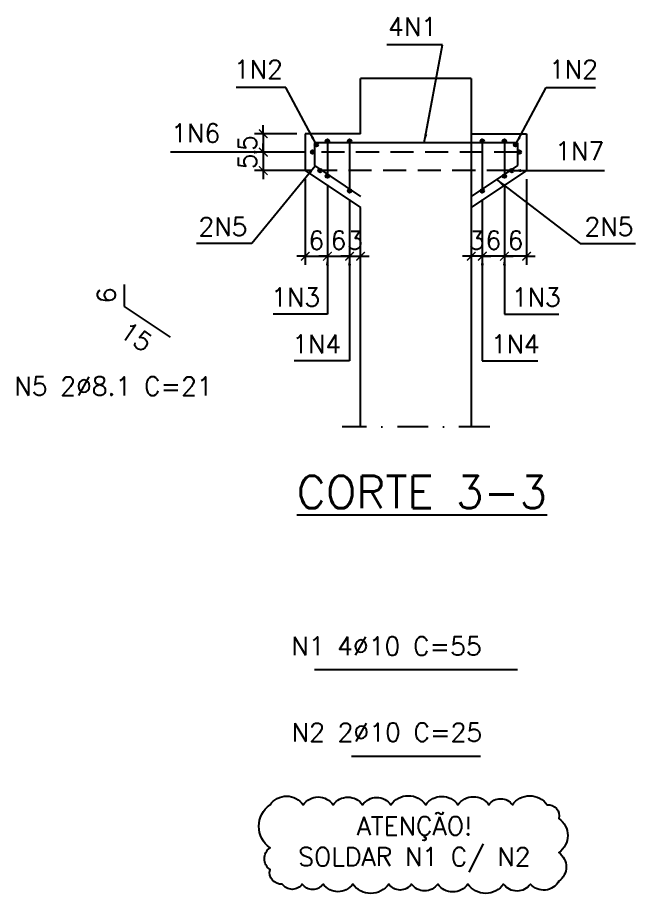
# Model space of a CAD drawing. Header units: centimetres. Extents: x 1658 to 19651, y 8294 to 11444.
# Drawn here: x 10326 to 10829, y 9018 to 9731 of the extents above; entities that cross this region are included whole.
import ezdxf

# ---------------------------------------------------------------- set-up
doc = ezdxf.new("R2010")
doc.units = ezdxf.units.CM
doc.header["$LTSCALE"] = 50
doc.header["$MEASUREMENT"] = 0
doc.header["$PDMODE"] = 67
doc.linetypes.add('DASHDOT', pattern=[1, 0.5, -0.25, 0, -0.25])
doc.linetypes.add('HIDDEN', pattern=[0.375, 0.25, -0.125])
for name, color, linetype in [('LINHA CENTRO-PRECON', 1, 'DASHDOT'), ('LINHA-01-PRECON', 1, 'Continuous'), ('LINHA-02-PRECON', 2, 'Continuous'), ('LINHA-04-PRECON', 4, 'Continuous'), ('X1', 2, 'Continuous')]:
    doc.layers.add(name, color=color, linetype=linetype)
doc.styles.add('PRECON-ROMANS', font='romans.shx')
doc.styles.get("Standard").update_dxf_attribs({"font": 'romans.shx'})
doc.dimstyles.new('ESC50-50', dxfattribs={"dimscale": 50, "dimtxt": 0.2, "dimasz": 0.15, "dimexe": 0.15, "dimexo": 0.15, "dimgap": 0.08, "dimtad": 1, "dimdec": 1, "dimzin": 12, "dimdsep": 46, "dimtxsty": 'Standard', "dimblk": 'ARCHTICK', "dimcen": 0.09, "dimdle": 0.15, "dimclrd": 256, "dimclre": 256, "dimclrt": 2, "dimazin": 3, "dimtfac": 1, "dimtdec": 1, "dimtmove": 1, "dimatfit": 2, "dimfxl": 0.15, "dimtolj": 1, "dimtzin": 0, "dimarcsym": 0})
doc.dimstyles.new('ESC75-25', dxfattribs={"dimscale": 0, "dimtxt": 15, "dimasz": 7, "dimexe": 7, "dimexo": 7, "dimgap": 5.5, "dimtad": 1, "dimdec": 1, "dimlfac": 0.333333, "dimdsep": 46, "dimtxsty": 'Standard', "dimblk": 'ARCHTICK', "dimcen": 0.1, "dimdle": 7, "dimclrd": 256, "dimclre": 256, "dimclrt": 2, "dimadec": 0, "dimazin": 0, "dimtfac": 1, "dimtdec": 1, "dimtix": 1, "dimtmove": 2, "dimatfit": 3, "dimfxl": 1, "dimarcsym": 0})
doc.dimstyles.new('ESC75-75', dxfattribs={"dimscale": 0, "dimtxt": 15, "dimasz": 7, "dimexe": 7, "dimexo": 7, "dimgap": 5.5, "dimtad": 1, "dimdec": 1, "dimdsep": 46, "dimtxsty": 'Standard', "dimblk": 'ARCHTICK', "dimcen": 0.1, "dimdle": 7, "dimclrd": 256, "dimclre": 256, "dimclrt": 2, "dimadec": 0, "dimazin": 0, "dimtfac": 1, "dimtdec": 1, "dimtix": 1, "dimtmove": 2, "dimatfit": 3, "dimfxl": 1, "dimarcsym": 0})

# ---------------------------------------------------------------- blocks, each defined once
blk = doc.blocks.new('*D400')
at = {"layer": 'Defpoints', "color": 0, "linetype": 'Continuous', "transparency": 16777216}
for p in [(10412.75, 9495.78, -0.05), (10412.75, 9495.78), (10450.25, 9470.78, -0.05)]:
    blk.add_point(p, dxfattribs=at)
at = {"layer": 'LINHA-01-PRECON', "color": 2, "linetype": 'Continuous', "transparency": 16777216, "insert": (10422.67, 9471.06), "char_height": 15, "attachment_point": 5, "rotation": 326.30993}
blk.add_mtext('15', dxfattribs=at)
blk = doc.blocks.new('_ArchTick')
at = {"color": 0, "linetype": 'ByBlock', "const_width": 0.15}
blk.add_lwpolyline([(-0.5, -0.5), (0.5, 0.5)], dxfattribs=at)
blk = doc.blocks.new('*D401')
at = {"layer": 'Defpoints', "color": 0, "linetype": 'Continuous', "transparency": 16777216}
for p in [(10412.75, 9513.67, -0.05), (10412.75, 9513.67), (10412.75, 9495.78)]:
    blk.add_point(p, dxfattribs=at)
at = {"layer": 'LINHA-01-PRECON', "color": 2, "linetype": 'Continuous', "transparency": 16777216, "insert": (10398.38, 9504.73), "char_height": 15, "attachment_point": 5, "rotation": 90}
blk.add_mtext('6', dxfattribs=at)
blk = doc.blocks.new('*D402')
at = {"layer": 'Defpoints', "color": 0, "transparency": 16777216}
for p in [(10560.14, 9636.19, -0.05), (10525.97, 9621.19), (10566.14, 9621.19, -0.05)]:
    blk.add_point(p, dxfattribs=at)
at = {"layer": 'LINHA-01-PRECON', "lineweight": -2, "transparency": 16777216}
for p, q in [((10525.97, 9636.19), (10525.97, 9643.19)), ((10553.14, 9636.19), (10518.97, 9636.19)), ((10525.97, 9636.19), (10525.97, 9621.19)), ((10559.14, 9621.19), (10518.97, 9621.19)), ((10525.97, 9621.19), (10525.97, 9614.19))]:
    blk.add_line(p, q, dxfattribs=at)
at = {"layer": 'LINHA-01-PRECON', "lineweight": -2, "transparency": 16777216, "xscale": 7, "yscale": 7, "zscale": 7}
for p, rotation in [((10525.97, 9636.19), 270), ((10525.97, 9621.19), 90)]:
    blk.add_blockref('_ArchTick', p, dxfattribs=dict(at, rotation=rotation))
at = {"layer": 'LINHA-01-PRECON', "color": 2, "transparency": 16777216, "insert": (10512.97, 9628.69), "char_height": 15, "attachment_point": 5, "rotation": 90}
blk.add_mtext('5', dxfattribs=at)
blk = doc.blocks.new('*D403')
at = {"layer": 'Defpoints', "color": 0, "transparency": 16777216}
for p in [(10566.14, 9621.19, -0.05), (10525.97, 9606.19), (10572.16, 9606.19, -0.05)]:
    blk.add_point(p, dxfattribs=at)
at = {"layer": 'LINHA-01-PRECON', "lineweight": -2, "transparency": 16777216}
for p, q in [((10525.97, 9621.19), (10525.97, 9628.19)), ((10559.14, 9621.19), (10518.97, 9621.19)), ((10525.97, 9621.19), (10525.97, 9606.19)), ((10565.16, 9606.19), (10518.97, 9606.19)), ((10525.97, 9606.19), (10525.97, 9599.19))]:
    blk.add_line(p, q, dxfattribs=at)
at = {"layer": 'LINHA-01-PRECON', "lineweight": -2, "transparency": 16777216, "xscale": 7, "yscale": 7, "zscale": 7}
for p, rotation in [((10525.97, 9621.19), 270), ((10525.97, 9606.19), 90)]:
    blk.add_blockref('_ArchTick', p, dxfattribs=dict(at, rotation=rotation))
at = {"layer": 'LINHA-01-PRECON', "color": 2, "transparency": 16777216, "insert": (10512.97, 9613.69), "char_height": 15, "attachment_point": 5, "rotation": 90}
blk.add_mtext('5', dxfattribs=at)
blk = doc.blocks.new('*D404')
at = {"layer": 'Defpoints', "color": 0, "transparency": 16777216}
for p in [(10560.14, 9606.19, -0.05), (10578.14, 9601.71, -0.05), (10578.14, 9536.55)]:
    blk.add_point(p, dxfattribs=at)
at = {"layer": 'LINHA-01-PRECON', "lineweight": -2, "transparency": 16777216}
for p, q in [((10560.14, 9599.19), (10560.14, 9529.55)), ((10578.14, 9594.71), (10578.14, 9529.55)), ((10560.14, 9536.55), (10553.14, 9536.55)), ((10560.14, 9536.55), (10578.14, 9536.55)), ((10578.14, 9536.55), (10585.14, 9536.55))]:
    blk.add_line(p, q, dxfattribs=at)
at = {"layer": 'LINHA-01-PRECON', "lineweight": -2, "transparency": 16777216, "xscale": 7, "yscale": 7, "zscale": 7}
blk.add_blockref('_ArchTick', (10560.14, 9536.55), dxfattribs=at)
at = {"layer": 'LINHA-01-PRECON', "lineweight": -2, "transparency": 16777216, "xscale": 7, "yscale": 7, "zscale": 7, "rotation": 180}
blk.add_blockref('_ArchTick', (10578.14, 9536.55), dxfattribs=at)
at = {"layer": 'LINHA-01-PRECON', "color": 2, "transparency": 16777216, "insert": (10569.14, 9549.55), "char_height": 15, "attachment_point": 5}
blk.add_mtext('6', dxfattribs=at)
blk = doc.blocks.new('*D405')
at = {"layer": 'Defpoints', "color": 0, "transparency": 16777216}
for p in [(10578.14, 9601.71, -0.05), (10596.14, 9589.71, -0.05), (10596.14, 9536.55)]:
    blk.add_point(p, dxfattribs=at)
at = {"layer": 'LINHA-01-PRECON', "lineweight": -2, "transparency": 16777216}
for p, q in [((10578.14, 9594.71), (10578.14, 9529.55)), ((10596.14, 9582.71), (10596.14, 9529.55)), ((10578.14, 9536.55), (10571.14, 9536.55)), ((10578.14, 9536.55), (10596.14, 9536.55)), ((10596.14, 9536.55), (10603.14, 9536.55))]:
    blk.add_line(p, q, dxfattribs=at)
at = {"layer": 'LINHA-01-PRECON', "lineweight": -2, "transparency": 16777216, "xscale": 7, "yscale": 7, "zscale": 7}
blk.add_blockref('_ArchTick', (10578.14, 9536.55), dxfattribs=at)
at = {"layer": 'LINHA-01-PRECON', "lineweight": -2, "transparency": 16777216, "xscale": 7, "yscale": 7, "zscale": 7, "rotation": 180}
blk.add_blockref('_ArchTick', (10596.14, 9536.55), dxfattribs=at)
at = {"layer": 'LINHA-01-PRECON', "color": 2, "transparency": 16777216, "insert": (10587.14, 9549.55), "char_height": 15, "attachment_point": 5}
blk.add_mtext('6', dxfattribs=at)
blk = doc.blocks.new('*D406')
at = {"layer": 'Defpoints', "color": 0, "transparency": 16777216}
for p in [(10596.14, 9589.71, -0.05), (10605.14, 9536.55), (10605.14, 9536.55)]:
    blk.add_point(p, dxfattribs=at)
at = {"layer": 'LINHA-01-PRECON', "lineweight": -2, "transparency": 16777216}
for p, q in [((10596.14, 9582.71), (10596.14, 9529.55)), ((10596.14, 9536.55), (10589.14, 9536.55)), ((10596.14, 9536.55), (10605.14, 9536.55)), ((10605.14, 9536.55), (10612.14, 9536.55))]:
    blk.add_line(p, q, dxfattribs=at)
at = {"layer": 'LINHA-01-PRECON', "lineweight": -2, "transparency": 16777216, "xscale": 7, "yscale": 7, "zscale": 7}
blk.add_blockref('_ArchTick', (10596.14, 9536.55), dxfattribs=at)
at = {"layer": 'LINHA-01-PRECON', "lineweight": -2, "transparency": 16777216, "xscale": 7, "yscale": 7, "zscale": 7, "rotation": 180}
blk.add_blockref('_ArchTick', (10605.14, 9536.55), dxfattribs=at)
at = {"layer": 'LINHA-01-PRECON', "color": 2, "transparency": 16777216, "insert": (10600.64, 9549.55), "char_height": 15, "attachment_point": 5}
blk.add_mtext('3', dxfattribs=at)
blk = doc.blocks.new('*D407')
at = {"layer": 'Defpoints', "color": 0, "transparency": 16777216}
for p in [(10722.14, 9601.71, -0.05), (10740.14, 9606.19, -0.05), (10722.14, 9536.55)]:
    blk.add_point(p, dxfattribs=at)
at = {"layer": 'LINHA-01-PRECON', "lineweight": -2, "transparency": 16777216}
for p, q in [((10722.14, 9594.71), (10722.14, 9529.55)), ((10740.14, 9599.19), (10740.14, 9529.55)), ((10722.14, 9536.55), (10715.14, 9536.55)), ((10740.14, 9536.55), (10722.14, 9536.55)), ((10740.14, 9536.55), (10747.14, 9536.55))]:
    blk.add_line(p, q, dxfattribs=at)
at = {"layer": 'LINHA-01-PRECON', "lineweight": -2, "transparency": 16777216, "xscale": 7, "yscale": 7, "zscale": 7}
blk.add_blockref('_ArchTick', (10722.14, 9536.55), dxfattribs=at)
at = {"layer": 'LINHA-01-PRECON', "lineweight": -2, "transparency": 16777216, "xscale": 7, "yscale": 7, "zscale": 7, "rotation": 180}
blk.add_blockref('_ArchTick', (10740.14, 9536.55), dxfattribs=at)
at = {"layer": 'LINHA-01-PRECON', "color": 2, "transparency": 16777216, "insert": (10731.14, 9549.55), "char_height": 15, "attachment_point": 5}
blk.add_mtext('6', dxfattribs=at)
blk = doc.blocks.new('*D408')
at = {"layer": 'Defpoints', "color": 0, "transparency": 16777216}
for p in [(10722.14, 9601.71, -0.05), (10704.14, 9589.71, -0.05), (10704.14, 9536.55)]:
    blk.add_point(p, dxfattribs=at)
at = {"layer": 'LINHA-01-PRECON', "lineweight": -2, "transparency": 16777216}
for p, q in [((10722.14, 9594.71), (10722.14, 9529.55)), ((10704.14, 9582.71), (10704.14, 9529.55)), ((10704.14, 9536.55), (10697.14, 9536.55)), ((10722.14, 9536.55), (10704.14, 9536.55)), ((10722.14, 9536.55), (10729.14, 9536.55))]:
    blk.add_line(p, q, dxfattribs=at)
at = {"layer": 'LINHA-01-PRECON', "lineweight": -2, "transparency": 16777216, "xscale": 7, "yscale": 7, "zscale": 7}
blk.add_blockref('_ArchTick', (10704.14, 9536.55), dxfattribs=at)
at = {"layer": 'LINHA-01-PRECON', "lineweight": -2, "transparency": 16777216, "xscale": 7, "yscale": 7, "zscale": 7, "rotation": 180}
blk.add_blockref('_ArchTick', (10722.14, 9536.55), dxfattribs=at)
at = {"layer": 'LINHA-01-PRECON', "color": 2, "transparency": 16777216, "insert": (10713.14, 9549.55), "char_height": 15, "attachment_point": 5}
blk.add_mtext('6', dxfattribs=at)
blk = doc.blocks.new('*D409')
at = {"layer": 'Defpoints', "color": 0, "transparency": 16777216}
for p in [(10704.14, 9589.71, -0.05), (10695.14, 9536.55), (10695.14, 9536.55)]:
    blk.add_point(p, dxfattribs=at)
at = {"layer": 'LINHA-01-PRECON', "lineweight": -2, "transparency": 16777216}
for p, q in [((10704.14, 9582.71), (10704.14, 9529.55)), ((10695.14, 9536.55), (10688.14, 9536.55)), ((10704.14, 9536.55), (10695.14, 9536.55)), ((10704.14, 9536.55), (10711.14, 9536.55))]:
    blk.add_line(p, q, dxfattribs=at)
at = {"layer": 'LINHA-01-PRECON', "lineweight": -2, "transparency": 16777216, "xscale": 7, "yscale": 7, "zscale": 7}
blk.add_blockref('_ArchTick', (10695.14, 9536.55), dxfattribs=at)
at = {"layer": 'LINHA-01-PRECON', "lineweight": -2, "transparency": 16777216, "xscale": 7, "yscale": 7, "zscale": 7, "rotation": 180}
blk.add_blockref('_ArchTick', (10704.14, 9536.55), dxfattribs=at)
at = {"layer": 'LINHA-01-PRECON', "color": 2, "transparency": 16777216, "insert": (10699.64, 9549.55), "char_height": 15, "attachment_point": 5}
blk.add_mtext('3', dxfattribs=at)

msp = doc.modelspace()

# ---------------------------------------------------------------- hatches: boundary and pattern name
at = {"layer": 'LINHA-01-PRECON', "linetype": 'Continuous'}
h = msp.add_hatch(color=256, dxfattribs=at)
h.dxf.hatch_style = 1
edge = h.paths.add_edge_path()
edge.add_arc((10578.14, 9630.19), 1.5, 0, 360)
h = msp.add_hatch(color=256, dxfattribs=at)
h.dxf.hatch_style = 1
edge = h.paths.add_edge_path()
edge.add_arc((10596.14, 9630.19), 1.5, 0, 360)
h = msp.add_hatch(color=256, dxfattribs=at)
h.dxf.hatch_style = 1
edge = h.paths.add_edge_path()
edge.add_arc((10704.14, 9630.19), 1.5, 0, 360)
h = msp.add_hatch(color=256, dxfattribs=at)
h.dxf.hatch_style = 1
edge = h.paths.add_edge_path()
edge.add_arc((10722.14, 9630.19), 1.5, 0, 360)
h = msp.add_hatch(color=256, dxfattribs=at)
h.dxf.hatch_style = 1
edge = h.paths.add_edge_path()
edge.add_arc((10566.14, 9621.19), 1.5, 0, 360)
h = msp.add_hatch(color=256, dxfattribs=at)
h.dxf.hatch_style = 1
edge = h.paths.add_edge_path()
edge.add_arc((10569.14, 9627.19), 1.5, 0, 360)
h = msp.add_hatch(color=256, dxfattribs=at)
h.dxf.hatch_style = 1
edge = h.paths.add_edge_path()
edge.add_arc((10731.14, 9627.19), 1.5, 0, 360)
h = msp.add_hatch(color=256, dxfattribs=at)
h.dxf.hatch_style = 1
edge = h.paths.add_edge_path()
edge.add_arc((10734.14, 9621.19), 1.5, 0, 360)
h = msp.add_hatch(color=256, dxfattribs=at)
h.dxf.hatch_style = 1
edge = h.paths.add_edge_path()
edge.add_arc((10572.16, 9606.19), 1.5, 0, 360)
h = msp.add_hatch(color=256, dxfattribs=at)
h.dxf.hatch_style = 1
edge = h.paths.add_edge_path()
edge.add_arc((10578.14, 9601.71), 1.5, 0, 360)
h = msp.add_hatch(color=256, dxfattribs=at)
h.dxf.hatch_style = 1
edge = h.paths.add_edge_path()
edge.add_arc((10722.14, 9601.71), 1.5, 0, 360)
h = msp.add_hatch(color=256, dxfattribs=at)
h.dxf.hatch_style = 1
edge = h.paths.add_edge_path()
edge.add_arc((10728.11, 9606.19), 1.5, 0, 360)
h = msp.add_hatch(color=256, dxfattribs=at)
h.dxf.hatch_style = 1
edge = h.paths.add_edge_path()
edge.add_arc((10596.14, 9589.71), 1.5, 0, 360)
h = msp.add_hatch(color=256, dxfattribs=at)
h.dxf.hatch_style = 1
edge = h.paths.add_edge_path()
edge.add_arc((10704.14, 9589.71), 1.5, 0, 360)

# ---------------------------------------------------------------- linework, layer by layer
at = {"layer": 'LINHA CENTRO-PRECON', "extrusion": (0, 1, 0)}
msp.add_line((10710.14, 9397.91, -0.05), (10590.14, 9397.91, -0.05), dxfattribs=at)
at = {"layer": 'LINHA-01-PRECON', "linetype": 'Continuous', "elevation": -0.05}
msp.add_lwpolyline([(10531.47, 9090.54, -0.520567), (10558.42, 9090.54, -0.520567), (10582.86, 9090.54, -0.520567), (10606.73, 9090.54, -0.520567), (10629.77, 9090.54, -0.520567), (10658.13, 9090.54, -0.520567), (10684.32, 9090.54, -0.520567), (10709.47, 9090.54, -0.520567), (10728.59, 9090.54, -0.520567), (10756.87, 9090.54, -0.520567), (10766.37, 9079.35, -0.520567), (10766.37, 9051.68, -0.520567), (10766.37, 9028.43, -0.520567), (10743.32, 9026.06, -0.520567), (10721.43, 9026.06, -0.520567), (10692.36, 9026.06, -0.520567), (10667.86, 9026.06, -0.520567), (10646.59, 9026.06, -0.520567), (10628.09, 9026.06, -0.520567), (10598.75, 9026.06, -0.520567), (10574.74, 9026.06, -0.520567), (10557.74, 9026.06, -0.520567), (10541.36, 9026.06, -0.520567), (10531.47, 9037.8, -0.520567), (10531.47, 9055.55, -0.520567)], format="xyb", close=True, dxfattribs=at)
at = {"layer": 'LINHA-01-PRECON', "linetype": 'Continuous'}
for centre in [(10578.14, 9630.19, -0.05), (10596.14, 9630.19, -0.05), (10704.14, 9630.19, -0.05), (10722.14, 9630.19, -0.05), (10566.14, 9621.19, -0.05), (10569.14, 9627.19, -0.05), (10731.14, 9627.19, -0.05), (10734.14, 9621.19, -0.05), (10572.16, 9606.19, -0.05), (10578.14, 9601.71, -0.05), (10722.14, 9601.71, -0.05), (10728.11, 9606.19, -0.05), (10596.14, 9589.71, -0.05), (10704.14, 9589.71, -0.05)]:
    msp.add_circle(centre, 1.5, dxfattribs=at)
at = {"layer": 'LINHA-02-PRECON', "extrusion": (0, 1, 0)}
for p, q in [((10605.14, 9636.19, -0.05), (10605.14, 9681.19, -0.05)), ((10695.14, 9681.19, -0.05), (10605.14, 9681.19, -0.05)), ((10695.14, 9681.19, -0.05), (10695.14, 9397.91, -0.05)), ((10560.14, 9636.19, -0.05), (10560.14, 9606.19, -0.05)), ((10605.14, 9636.19, -0.05), (10560.14, 9636.19, -0.05)), ((10695.14, 9636.19, -0.05), (10740.14, 9636.19, -0.05)), ((10740.14, 9636.19, -0.05), (10740.14, 9606.19, -0.05)), ((10560.14, 9606.19, -0.05), (10605.14, 9576.19, -0.05)), ((10740.14, 9606.19, -0.05), (10695.14, 9576.19, -0.05)), ((10605.14, 9397.91, -0.05), (10605.14, 9576.19, -0.05))]:
    msp.add_line(p, q, dxfattribs=at)
at = {"layer": 'LINHA-04-PRECON', "extrusion": (0, 1, 0)}
for p, q in [((10567.64, 9628.69, -0.05), (10567.64, 9610.21, -0.05)), ((10732.64, 9628.69, -0.05), (10567.64, 9628.69, -0.05)), ((10578.14, 9628.69, -0.05), (10578.14, 9603.21, -0.05)), ((10596.14, 9628.69, -0.05), (10596.14, 9591.21, -0.05)), ((10704.14, 9628.69, -0.05), (10704.14, 9591.21, -0.05)), ((10722.14, 9628.69, -0.05), (10722.14, 9603.21, -0.05)), ((10732.64, 9628.69, -0.05), (10732.64, 9610.21, -0.05)), ((10567.64, 9610.21, -0.05), (10605.14, 9585.21, -0.05)), ((10732.64, 9610.21, -0.05), (10695.14, 9585.21, -0.05)), ((10412.75, 9513.67, -0.05), (10412.75, 9495.78, -0.05)), ((10412.75, 9495.78, -0.05), (10450.25, 9470.78, -0.05)), ((10732.64, 9200.14, -0.05), (10567.64, 9200.14, -0.05))]:
    msp.add_line(p, q, dxfattribs=at)
at = {"layer": 'LINHA-04-PRECON', "linetype": 'HIDDEN', "ltscale": 1.5, "extrusion": (0, 1, 0)}
for p, q in [((10732.64, 9621.19, -0.05), (10567.64, 9621.19, -0.05)), ((10726.61, 9606.19, -0.05), (10573.66, 9606.19, -0.05))]:
    msp.add_line(p, q, dxfattribs=at)
at = {"layer": 'LINHA-04-PRECON'}
msp.add_line((10597.64, 9130.03, -0.05), (10702.64, 9130.03, -0.05), dxfattribs=at)

# ---------------------------------------------------------------- texts
at = {"layer": 'LINHA-01-PRECON', "color": 2, "linetype": 'Continuous', "char_height": 15, "attachment_point": 5}
for s, insert in [('4N1', (10647.38, 9723.16, -0.05)), ('1N2', (10522, 9688.54)), ('1N2', (10778.27, 9688.54)), ('1N6', (10471.03, 9636.69)), ('1N7', (10783.34, 9622.19, -0.05)), ('2N5', (10493.14, 9560.66, -0.05)), ('2N5', (10807.13, 9560.66, -0.05)), ('1N3', (10552.28, 9503.31)), ('1N3', (10747.99, 9503.31)), ('1N4', (10569.37, 9465.18)), ('1N4', (10730.9, 9465.18)), ('{\\C4;ATENÇÃO!\\P}SOLDAR N1 C/ N2', (10648.85, 9058.32, -0.05))]:
    msp.add_mtext(s, dxfattribs=dict(at, insert=insert))
at = {"layer": 'LINHA-01-PRECON', "color": 4, "insert": (10655.06, 9344.77, -0.05), "char_height": 26.25, "attachment_point": 5}
msp.add_mtext('{\\LCORTE 3-3}', dxfattribs=at)
at = {"layer": 'X1', "style": 'PRECON-ROMANS'}
for s, p in [('N5 2%%C8.1 C=21', (10323.5, 9423.43)), ('N1 4%%C10 C=55', (10548.73, 9212.11, -0.05)), ('N2 2%%C10 C=25', (10549.14, 9141.99, -0.05))]:
    msp.add_text(s, height=15, dxfattribs=at).set_placement(p)

# ---------------------------------------------------------------- dimensions: what is measured, and where the dimension line sits
at = {"layer": 'LINHA-01-PRECON'}
for base, p1, p2, angle, picture, middle in [((10525.97, 9621.19), (10560.14, 9636.19, -0.05), (10566.14, 9621.19, -0.05), 90, '*D402', (10512.97, 9628.69)), ((10525.97, 9606.19), (10566.14, 9621.19, -0.05), (10572.16, 9606.19, -0.05), 90, '*D403', (10512.97, 9613.69)), ((10578.14, 9536.55), (10560.14, 9606.19, -0.05), (10578.14, 9601.71, -0.05), 180, '*D404', (10569.14, 9549.55)), ((10596.14, 9536.55), (10578.14, 9601.71, -0.05), (10596.14, 9589.71, -0.05), 180, '*D405', (10587.14, 9549.55)), ((10605.14, 9536.55), (10596.14, 9589.71, -0.05), (10605.14, 9536.55), 180, '*D406', (10600.64, 9549.55))]:
    dim = msp.add_linear_dim(base=base, p1=p1, p2=p2, angle=angle, dimstyle='ESC75-25', override={"dimscale": 1}, dxfattribs=at)
    dim.commit()
    dim.dimension.update_dxf_attribs({"geometry": picture, "text_midpoint": middle})
for base, p1, p2, picture, middle in [((10704.14, 9536.55), (10722.14, 9601.71, -0.05), (10704.14, 9589.71, -0.05), '*D408', (10713.14, 9549.55)), ((10722.14, 9536.55), (10740.14, 9606.19, -0.05), (10722.14, 9601.71, -0.05), '*D407', (10731.14, 9549.55)), ((10695.14, 9536.55), (10704.14, 9589.71, -0.05), (10695.14, 9536.55), '*D409', (10699.64, 9549.55))]:
    dim = msp.add_linear_dim(base=base, p1=p1, p2=p2, dimstyle='ESC75-25', override={"dimscale": 1}, dxfattribs=at)
    dim.commit()
    dim.dimension.update_dxf_attribs({"geometry": picture, "text_midpoint": middle})
at = {"layer": 'LINHA-01-PRECON', "linetype": 'Continuous'}
for base, p1, p2, angle, picture, middle in [((10412.75, 9513.67), (10412.75, 9495.78), (10412.75, 9513.67, -0.05), 90, '*D401', (10398.38, 9504.73)), ((10412.75, 9495.78), (10450.25, 9470.78, -0.05), (10412.75, 9495.78, -0.05), 146.30993, '*D400', (10422.67, 9471.06))]:
    dim = msp.add_linear_dim(base=base, p1=p1, p2=p2, angle=angle, dimstyle='ESC75-25', override={"dimscale": 1, "dimse1": 1, "dimse2": 1, "dimsd1": 1, "dimsd2": 1}, dxfattribs=at)
    dim.commit()
    dim.dimension.update_dxf_attribs({"geometry": picture, "text_midpoint": middle, "dimtype": 161})

# ---------------------------------------------------------------- leaders
for points in [[(10656.94, 9628.69, -0.05), (10671.65, 9708.46, -0.05), (10626.43, 9708.46, -0.05)], [(10569.14, 9627.19), (10544.27, 9673.84), (10504.05, 9673.84)], [(10731.14, 9627.19), (10756, 9673.84), (10796.22, 9673.84)]]:
    msp.add_leader(points, dimstyle='ESC75-75', override={"dimscale": 1, "dimtad": 0}, dxfattribs=at)
at = {"layer": 'LINHA-01-PRECON'}
for points in [[(10525.97, 9621.19), (10450.47, 9621.19)], [(10568.21, 9609.82, -0.05), (10516.61, 9546.93, -0.05), (10471.54, 9546.93, -0.05)], [(10728.11, 9606.19, -0.05), (10803.4, 9606.19, -0.05)], [(10715.61, 9598.86, -0.05), (10783.66, 9546.93, -0.05), (10828.73, 9546.93, -0.05)], [(10578.14, 9536.55), (10578.14, 9489.58), (10534, 9489.58)], [(10596.14, 9536.55), (10596.14, 9451.45), (10551.09, 9451.45)], [(10704.14, 9536.55), (10704.14, 9451.45), (10749.18, 9451.45)], [(10722.14, 9536.55), (10722.14, 9489.58), (10766.27, 9489.58)]]:
    msp.add_leader(points, dimstyle='ESC50-50', override={"dimgap": 0.08, "dimtad": 1}, dxfattribs=at)

doc.saveas('drawing.dxf')
